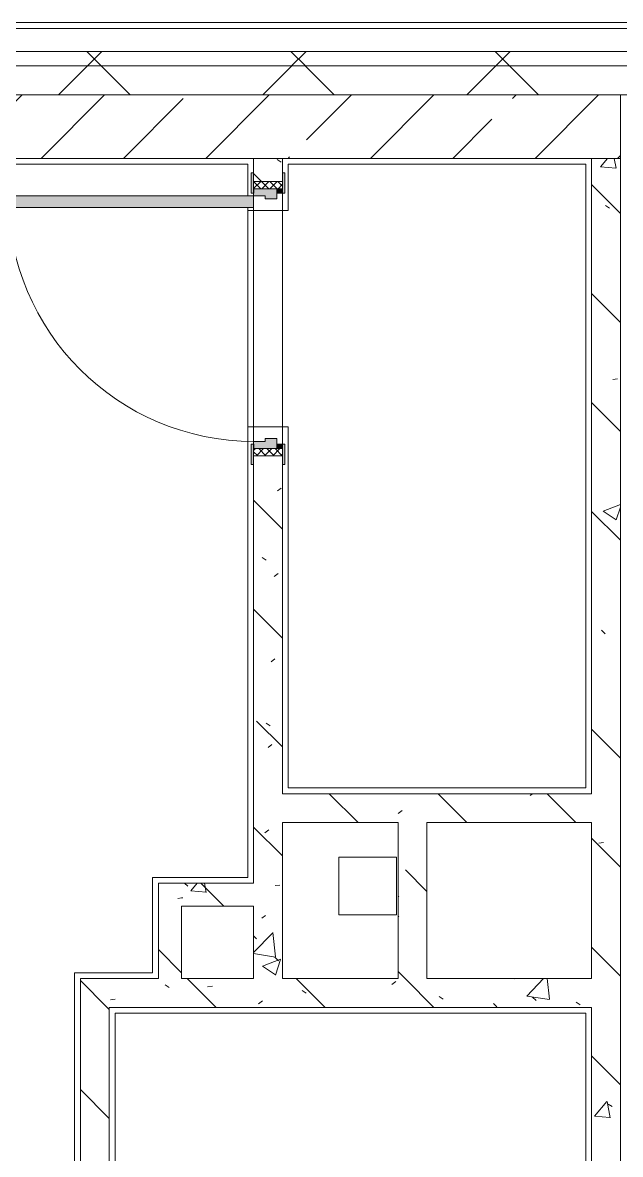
# Model space of a CAD drawing. Header units: millimetres. Extents: x -7229 to 196340, y -8553 to 29000.
# Drawn here: x 82130 to 84200, y 23431 to 27350 of the extents above; entities that cross this region are included whole.
import ezdxf

# ---------------------------------------------------------------- set-up
doc = ezdxf.new("R2010")
doc.units = ezdxf.units.MM
for name, color, linetype, lineweight, true_color in [('A-DOOR-3', 7, 'Continuous', 5, 0xe2e2e2), ('A-DOOR-4', 7, 'Continuous', 5, 0xaaaaaa), ('A-DOOR-FRAM-2', 7, 'Continuous', 5, 0xe2e2e2), ('A-DOOR-FRAM-3', 7, 'Continuous', 5, 0xaaaaaa), ('A-FLOR-2', 7, 'Continuous', 5, 0xaaaaaa), ('I-WALL-3', 7, 'Continuous', 5, 0x787878)]:
    doc.layers.add(name, color=color, linetype=linetype, lineweight=lineweight, true_color=true_color)
for name, color, linetype, lineweight in [('A-WALL', 7, 'Continuous', 5), ('A-WALL-1', 7, 'Continuous', 9), ('I-WALL', 7, 'Continuous', 5)]:
    doc.layers.add(name, color=color, linetype=linetype, lineweight=lineweight)
pattern_1 = [(135, (0, 0), (-377.1708, -377.1708), [533.4, -88.9, 17.78, -88.9]), (135, (0, 376.94), (-377.1708, -377.1708), []), (50, (0, 0), (637.6445, -55.7866), [66.675, -733.425]), (355, (0, 0), (-123.3494, 668.699), [53.34, -586.74]), (100.451, (53.14, -4.65), (514.299, 612.908), [56.665, -623.315]), (46.184, (0, 177.8), (948.7764, -147.15), [100.012, -1100.137]), (96.636, (79.1, 165.5), (830.909, 865.997), [84.998, -934.973]), (351.184, (0, 177.8), (830.918, 865.988), [80.01, -880.11]), (21, (88.9, 133.35), (530.6506, -357.9283), [66.675, -733.425]), (326, (88.9, 133.35), (216.308, 644.6585), [53.34, -586.74]), (71.451, (133.1, 103.5), (746.9596, 286.7243), [56.665, -623.315]), (37.5, (0, 0), (10.81053, 295.9426), [16.764, -562.864, 16.764, -578.866, -588.962]), (37.5, (0, 0), (10.81053, 295.9426), [-1175.258, 16.764, -572.198]), (7.5, (0, 0), (233.8692, 350.6318), [16.764, -322.834, 16.764, -549.529, -224.472]), (7.5, (0, 0), (233.8692, 350.6318), [-905.891, 16.764, -207.708]), (327.5, (-198.25, 0), (474.5678, -20.0513), [16.764, -205.486, 16.764, -676.656, -920.115]), (327.5, (-198.25, 0), (474.5678, -20.0513), [-915.67, 16.764, -903.351]), (317.5, (-287.15, 0), (518.4522, 88.9934), [16.764, -272.161, 16.764, -443.738, -653.415]), (317.5, (-287.15, 0), (518.4522, 88.9934), [-749.427, 16.764, -636.651])]
pattern_2 = [(45, (0, 0), (-353.5534, 353.5534), []), (135, (0, 0), (-353.5534, -353.5534), [])]

# ---------------------------------------------------------------- blocks, each defined once
blk = doc.blocks.new('110_Дверь_СКБ_1Ст_Внутренняя1 - Д-7_л__950x2100h_Туалет-32089464-1_2_3_птичка зашивка')
at = {"layer": 'A-DOOR-3'}
h = blk.add_hatch(color=256, dxfattribs=at)
h.paths.add_polyline_path([(-437.5, -30), (-402.5, -30), (-402.5, 10), (-412.5, 10), (-412.5, 50), (-437.5, 50)])
h.paths.add_polyline_path([(427.5, 10), (427.5, -30), (462.5, -30), (462.5, 50), (437.5, 50), (437.5, 10)])
at = {"layer": 'A-DOOR-4'}
h = blk.add_hatch(dxfattribs=at)
h.set_pattern_fill('FP_33', color=256, style=0, pattern_type=2)
h.set_pattern_definition([(135, (1826.41, 114.685), (-14.14214, -14.14214), []), (225, (1826.41, 114.685), (14.14214, -14.14214), [])])
h.paths.add_polyline_path([(462.5, -50), (487.5, -50), (487.5, 50), (462.5, 50)])
at = {"layer": 'A-DOOR-FRAM-2'}
for points in [[(397.5, 691.7), (397.5, 50), (437.5, 50), (437.5, 900), (397.5, 900), (397.5, 747.3)], [(-492.5, 50), (-422.5, 50), (-422.5, 58), (-492.5, 58)], [(447.5, 50), (517.5, 50), (517.5, 58), (447.5, 58)], [(-437.5, -50), (-422.5, -50), (-422.5, -30), (-437.5, -30)], [(447.5, -50), (462.5, -50), (462.5, -30), (447.5, -30)], [(-492.5, -58), (-422.5, -58), (-422.5, -50), (-492.5, -50)], [(447.5, -58), (517.5, -58), (517.5, -50), (447.5, -50)]]:
    blk.add_hatch(color=256, dxfattribs=at).paths.add_polyline_path(points)
at = {"layer": 'A-DOOR-FRAM-3'}
h = blk.add_hatch(dxfattribs=at)
h.set_pattern_fill('FP_34', color=256, style=0, pattern_type=2)
h.set_pattern_definition([(45, (-296.384, 114.685), (-14.1421, 14.1421), []), (135, (-296.384, 114.685), (-14.1421, -14.1421), [])])
h.paths.add_polyline_path([(-462.5, -50), (-437.5, -50), (-437.5, 50), (-462.5, 50)])
at = {"layer": 'A-DOOR-4'}
for p, q in [((437.5, 900), (397.5, 900)), ((397.5, 900), (397.5, 50)), ((437.5, 50), (437.5, 900)), ((397.5, 50), (437.5, 50))]:
    blk.add_line(p, q, dxfattribs=at)
blk.add_arc((437.5, 50), 850, 90, 180, dxfattribs=at)
at = {"layer": 'A-DOOR-FRAM-3'}
for p, q in [((-422.5, 58), (-492.5, 58)), ((-492.5, 58), (-492.5, 50)), ((-492.5, 50), (-422.5, 50)), ((-437.5, 50), (-462.5, 50)), ((-462.5, 50), (-462.5, -50)), ((-412.5, 50), (-437.5, 50)), ((-437.5, 50), (-437.5, -30)), ((-437.5, -50), (-437.5, 50)), ((-422.5, 50), (-437.5, 50)), ((-437.5, 50), (-437.5, 49)), ((-437.5, 49), (-422.5, 49)), ((-422.5, 50), (-422.5, 58)), ((-422.5, 49), (-422.5, 50)), ((-412.5, 10), (-412.5, 50)), ((437.5, 50), (437.5, 10)), ((462.5, 50), (437.5, 50)), ((517.5, 58), (447.5, 58)), ((447.5, 58), (447.5, 50)), ((462.5, 50), (447.5, 50)), ((447.5, 50), (447.5, 49)), ((447.5, 50), (517.5, 50)), ((447.5, 49), (462.5, 49)), ((462.5, -30), (462.5, 50)), ((487.5, 50), (462.5, 50)), ((462.5, 50), (462.5, -50)), ((462.5, 49), (462.5, 50)), ((487.5, -50), (487.5, 50)), ((517.5, 50), (517.5, 58)), ((-402.5, 10), (-412.5, 10)), ((-402.5, -30), (-402.5, 10)), ((437.5, 10), (427.5, 10)), ((427.5, 10), (427.5, -30)), ((-437.5, -30), (-402.5, -30)), ((-422.5, -30), (-437.5, -30)), ((-437.5, -30), (-437.5, -50)), ((-422.5, -50), (-422.5, -30)), ((427.5, -30), (462.5, -30)), ((462.5, -30), (447.5, -30)), ((447.5, -30), (447.5, -50)), ((462.5, -50), (462.5, -30)), ((-422.5, -50), (-492.5, -50)), ((-492.5, -50), (-492.5, -58)), ((-492.5, -58), (-422.5, -58)), ((-462.5, -50), (-437.5, -50)), ((-437.5, -50), (-422.5, -50)), ((-422.5, -58), (-422.5, -50)), ((447.5, -50), (462.5, -50)), ((517.5, -50), (447.5, -50)), ((447.5, -50), (447.5, -58)), ((447.5, -58), (517.5, -58)), ((462.5, -50), (487.5, -50)), ((517.5, -58), (517.5, -50))]:
    blk.add_line(p, q, dxfattribs=at)

msp = doc.modelspace()

# ---------------------------------------------------------------- hatches: boundary and pattern name
at = {"layer": 'A-WALL'}
h = msp.add_hatch(dxfattribs=at)
h.set_pattern_fill('FP_21', color=256, style=0, pattern_type=2)
h.set_pattern_definition(pattern_2)
h.paths.add_polyline_path([(84092.3, 27200), (84970, 27200), (84970, 27250), (80350, 27250), (80350, 27200), (82288.3, 27200)])
h.paths.add_polyline_path([(66955, 27200), (67110, 27200), (67110, 27250), (66160, 27250), (66160, 27200), (66760, 27200)])
h.paths.add_polyline_path([(68758.9, 27200), (70810, 27200), (70810, 27250), (68210, 27250), (68210, 27200)])
h.paths.add_polyline_path([(72910, 27200), (74250, 27200), (74250, 27250), (72910, 27250), (72910, 27210)])
h.paths.add_polyline_path([(77250, 27200), (77250, 27250), (76350, 27250), (76350, 27200), (76876.6, 27200)])
h.paths.add_polyline_path([(57550, 27200), (57705, 27200), (57705, 27250), (56860, 27250), (56860, 27200), (57350, 27200)])
h.paths.add_polyline_path([(60005, 27200), (61060, 27200), (61060, 27250), (60005, 27250), (60005, 27210)])
h.paths.add_polyline_path([(47660, 27200), (48760, 27200), (48760, 27250), (47660, 27250), (47660, 27210)])
h.paths.add_polyline_path([(54160, 27200), (54760, 27200), (54760, 27250), (53860, 27250), (53860, 27200)])
h.paths.add_polyline_path([(50860, 27200), (51760, 27200), (51760, 27250), (50860, 27250), (50860, 27210)])
h.paths.add_polyline_path([(42760, 27200), (44560, 27200), (44560, 27250), (42160, 27250), (42160, 27200), (42602, 27200)])
h = msp.add_hatch(dxfattribs=at)
h.set_pattern_fill('FP_21', color=256, style=0, pattern_type=2)
h.set_pattern_definition(pattern_2)
h.paths.add_polyline_path([(74040, 27100), (74250, 27100), (74250, 27200), (72910, 27200), (72910, 27100), (73540, 27100)])
h.paths.add_polyline_path([(42602, 27100), (44560, 27100), (44560, 27200), (42160, 27200), (42160, 27100)])
h.paths.add_polyline_path([(84100, 27100), (84970, 27100), (84965.4, 27200), (80350, 27198.1), (80350, 27100), (84092.3, 27100)])
h.paths.add_polyline_path([(60760, 27100), (61060, 27100), (61060, 27200), (60005, 27200), (60005, 27100), (60641.2, 27100)])
h.paths.add_polyline_path([(66160, 27100), (67078, 27102), (67078, 27110), (67110, 27110), (67110, 27200), (66160, 27200), (66160, 27140)])
h.paths.add_polyline_path([(47660, 27100), (48760, 27100), (48760, 27200), (47660, 27200), (47660, 27139.7)])
h.paths.add_polyline_path([(51600, 27100), (51760, 27100), (51760, 27200), (50860, 27200), (50860, 27100), (51400, 27100)])
h.paths.add_polyline_path([(77250, 27100), (77250, 27200), (76350, 27200), (76350, 27100), (76876.6, 27100)])
h.paths.add_polyline_path([(53860, 27100), (54760, 27100), (54760, 27200), (53860, 27200), (53860, 27140)])
h.paths.add_polyline_path([(68242, 27100), (70810, 27100), (70810, 27200), (68210, 27200), (68210, 27110), (68242, 27110), (68242, 27102), (68210, 27100)])
h.paths.add_polyline_path([(57705, 27100), (57705, 27200), (56860, 27200), (56860, 27100), (57550, 27100)])
at = {"layer": 'I-WALL'}
h = msp.add_hatch(dxfattribs=at)
h.set_pattern_fill('FP_1', color=256, style=0, pattern_type=2)
h.set_pattern_definition([(45, (0, 0), (-285.1231, 285.1231), []), (45, (285.12, 0), (-285.1231, 285.1231), [504.031, -100.806, 16.764, -84.042])])
h.paths.add_polyline_path([(84092.3, 26880), (84200, 26880), (84200, 27100), (81150, 27100), (81150, 26880), (84080, 26880)])
at = {"layer": 'I-WALL-3'}
h = msp.add_hatch(dxfattribs=at)
h.set_pattern_fill('FP_30', color=256, style=0, pattern_type=2)
h.set_pattern_definition(pattern_1)
h.paths.add_polyline_path([(82930, 23940), (83030, 23940), (83030, 25850), (82930, 25850), (82930, 24040)])
h.paths.add_polyline_path([(83030, 26800), (83030, 26880), (82930, 26880), (82930, 26800)])
h = msp.add_hatch(dxfattribs=at)
h.set_pattern_fill('FP_30', color=256, style=0, pattern_type=2)
h.set_pattern_definition(pattern_1)
h.paths.add_polyline_path([(84200, 21800), (84200, 26880), (84100, 26880), (84100, 21800)])
h = msp.add_hatch(dxfattribs=at)
h.set_pattern_fill('FP_30', color=256, style=0, pattern_type=2)
h.set_pattern_definition(pattern_1)
h.paths.add_polyline_path([(83292.2, 24580), (84100, 24580), (84100, 24680), (83030, 24680), (83030, 24580), (83286.8, 24580)])
h = msp.add_hatch(dxfattribs=at)
h.set_pattern_fill('FP_30', color=256, style=0, pattern_type=2)
h.set_pattern_definition(pattern_1)
h.paths.add_polyline_path([(83430, 24040), (83530, 24040), (83530, 24580), (83430, 24580), (83430, 24124.4)])
h = msp.add_hatch(dxfattribs=at)
h.set_pattern_fill('FP_30', color=256, style=0, pattern_type=2)
h.set_pattern_definition(pattern_1)
h.paths.add_polyline_path([(82664.1, 24040), (82680, 24040), (82680, 24370), (82600, 24370), (82600, 24040)])
h = msp.add_hatch(dxfattribs=at)
h.set_pattern_fill('FP_30', color=256, style=0, pattern_type=2)
h.set_pattern_definition(pattern_1)
h.paths.add_polyline_path([(82930, 24290), (82930, 24370), (82680, 24370), (82680, 24290), (82891.9, 24290)])
h = msp.add_hatch(dxfattribs=at)
h.set_pattern_fill('FP_30', color=256, style=0, pattern_type=2)
h.set_pattern_definition(pattern_1)
h.paths.add_polyline_path([(82451, 23940), (82930, 23940), (82925.9, 24040), (82330, 24040), (82330, 23940), (82450, 23940)])
h = msp.add_hatch(dxfattribs=at)
h.set_pattern_fill('FP_30', color=256, style=0, pattern_type=2)
h.set_pattern_definition(pattern_1)
h.paths.add_polyline_path([(84100, 23940), (84100, 24040), (83030, 24040), (83030, 23940), (84092.3, 23940)])
h = msp.add_hatch(dxfattribs=at)
h.set_pattern_fill('FP_30', color=256, style=0, pattern_type=2)
h.set_pattern_definition(pattern_1)
h.paths.add_polyline_path([(82430, 22800), (82430, 23940), (82330, 23940), (82330, 22800)])

# ---------------------------------------------------------------- linework, layer by layer
at = {"layer": 'A-FLOR-2'}
for p, q in [((82910, 26860), (81425, 26860)), ((82910, 26750), (82910, 26860)), ((84080, 26860), (83050, 26860)), ((83050, 26860), (83050, 26700)), ((84080, 24700), (84080, 26860)), ((82910, 24390), (82910, 26710)), ((83050, 26700), (82910, 26700)), ((82910, 25950), (83050, 25950)), ((83050, 25950), (83050, 24700)), ((83050, 24700), (84080, 24700)), ((83225.1, 24459.9), (83425.1, 24459.9)), ((83225.1, 24259.9), (83225.1, 24459.9)), ((83425.1, 24459.9), (83425.1, 24259.9)), ((82580, 24060), (82580, 24390)), ((82580, 24390), (82910, 24390)), ((83425.1, 24259.9), (83225.1, 24259.9)), ((82310, 22820), (82310, 24060)), ((82310, 24060), (82580, 24060)), ((84080, 23920), (82450, 23920)), ((82450, 23920), (82450, 21820)), ((84080, 21820), (84080, 23920))]:
    msp.add_line(p, q, dxfattribs=at)
at = {"layer": 'A-WALL'}
for p, q in [((84970, 27350), (68210, 27350)), ((80650, 27100), (84970, 27100))]:
    msp.add_line(p, q, dxfattribs=at)
at = {"layer": 'A-WALL-1'}
for p, q in [((85123, 27330), (80350, 27330)), ((84970, 27250), (80350, 27250)), ((84970, 27200), (80350, 27200)), ((83030, 26880), (82930, 26880)), ((84100, 26880), (84200, 26880))]:
    msp.add_line(p, q, dxfattribs=at)
at = {"layer": 'I-WALL'}
for p, q in [((84200, 27100), (81150, 27100)), ((84200, 23200), (84200, 27100)), ((81425, 26880), (82930, 26880)), ((82930, 26880), (82930, 26830)), ((83030, 26830), (83030, 26880)), ((83030, 26880), (84100, 26880)), ((84100, 26880), (84100, 24680)), ((83030, 26760), (83030, 25890)), ((82930, 25900), (82930, 26710)), ((82930, 25820), (82930, 24370)), ((83030, 24680), (83030, 25820)), ((84100, 24680), (83030, 24680)), ((83030, 24040), (83030, 24580)), ((83030, 24580), (83430, 24580)), ((83430, 24580), (83430, 24040)), ((83530, 24580), (84100, 24580)), ((83530, 24040), (83530, 24580)), ((84100, 24580), (84100, 24040)), ((82930, 24370), (82600, 24370)), ((82600, 24370), (82600, 24040)), ((82680, 24290), (82930, 24290)), ((82680, 24040), (82680, 24290)), ((82930, 24290), (82930, 24040)), ((82600, 24040), (82330, 24040)), ((82330, 24040), (82330, 22800)), ((82930, 24040), (82680, 24040)), ((83430, 24040), (83030, 24040)), ((84100, 24040), (83530, 24040)), ((82430, 23940), (84100, 23940)), ((82430, 22800), (82430, 23940)), ((84100, 23940), (84100, 21800))]:
    msp.add_line(p, q, dxfattribs=at)

# ---------------------------------------------------------------- block references
at = {"layer": 'A-DOOR-4', "rotation": 90}
msp.add_blockref('110_Дверь_СКБ_1Ст_Внутренняя1 - Д-7_л__950x2100h_Туалет-32089464-1_2_3_птичка зашивка', (82980, 26312.5), dxfattribs=at)

doc.saveas('drawing.dxf')
